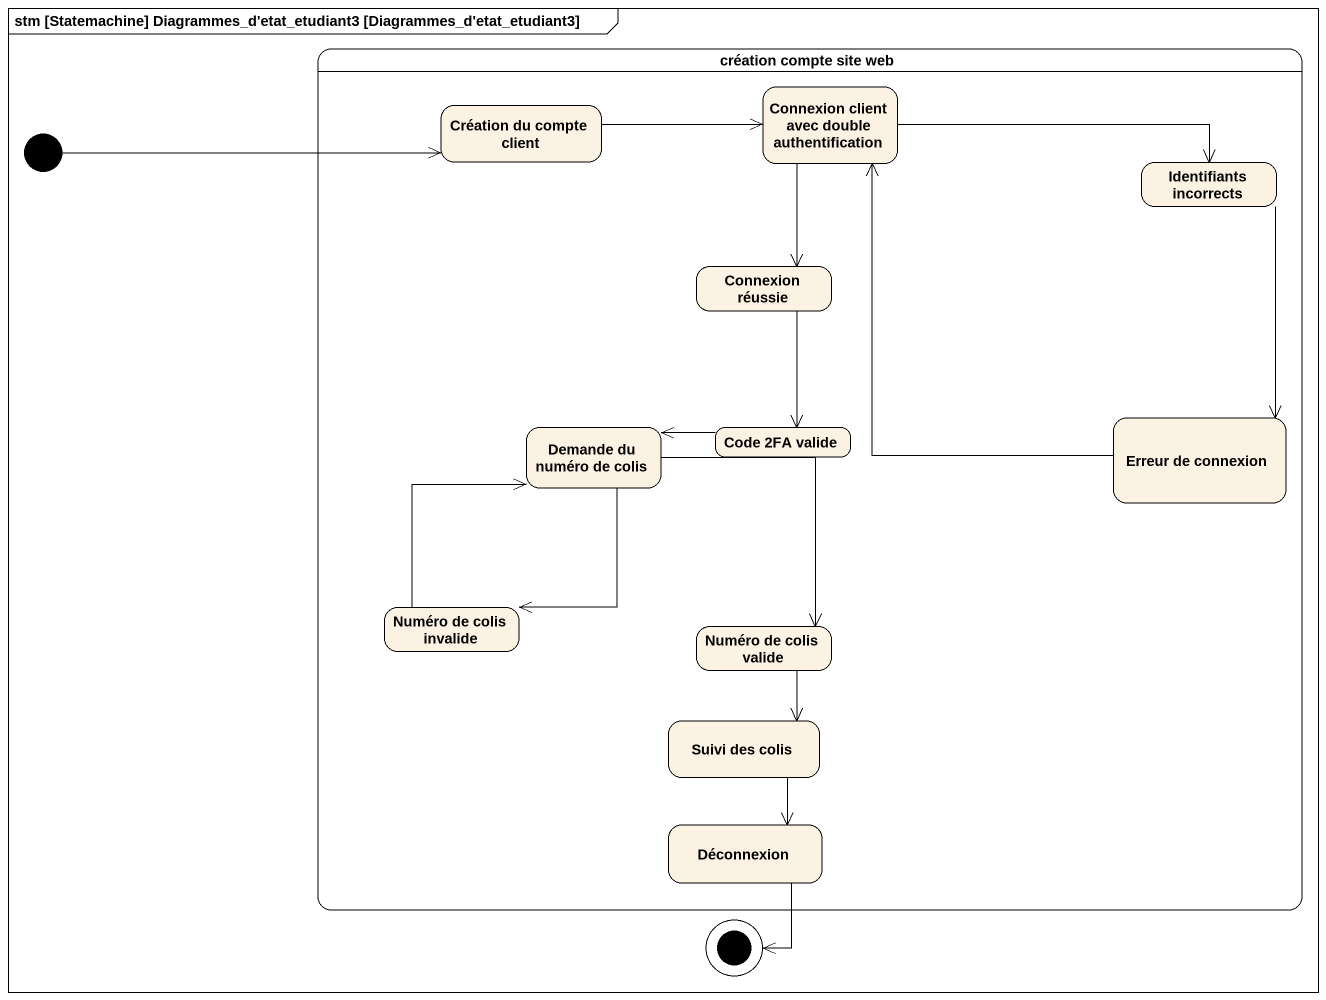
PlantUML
@startuml
mainframe stm [Statemachine] Diagrammes_d'etat_etudiant3 [Diagrammes_d'etat_etudiant3]
hide empty description
state "création compte site web" as création_compte_site_web {
  state "Création du compte client" as Création_du_compte_client
  state "Connexion client avec double authentification" as Connexion_client_avec
  state "Identifiants incorrects" as Identifiants_incorrects
  state "Connexion réussie" as Connexion_réussie
  state "Erreur de connexion" as Erreur_de_connexion
  state "Demande du numéro de colis" as Demande_du_numéro_de_colis
  state "Code 2FA valide" as Code_2FA_valide
  state "Numéro de colis invalide" as Numéro_de_colis_invalide
  state "Numéro de colis valide" as Numéro_de_colis_valide
  state "Suivi des colis" as Suivi_des_colis
  state Déconnexion
}
state initial1 <<start>>
state final1 <<end>>
Création_du_compte_client -right-> Connexion_client_avec
Connexion_client_avec -right-> Identifiants_incorrects
Connexion_client_avec --> Connexion_réussie
initial1 -right-> Création_du_compte_client
Identifiants_incorrects --> Erreur_de_connexion
Connexion_réussie --> Code_2FA_valide
Erreur_de_connexion -up-> Connexion_client_avec
Demande_du_numéro_de_colis --> Numéro_de_colis_invalide
Demande_du_numéro_de_colis --> Numéro_de_colis_valide
Code_2FA_valide -left-> Demande_du_numéro_de_colis
Numéro_de_colis_invalide -up-> Demande_du_numéro_de_colis
Numéro_de_colis_valide --> Suivi_des_colis
Suivi_des_colis --> Déconnexion
Déconnexion --> final1
@enduml
